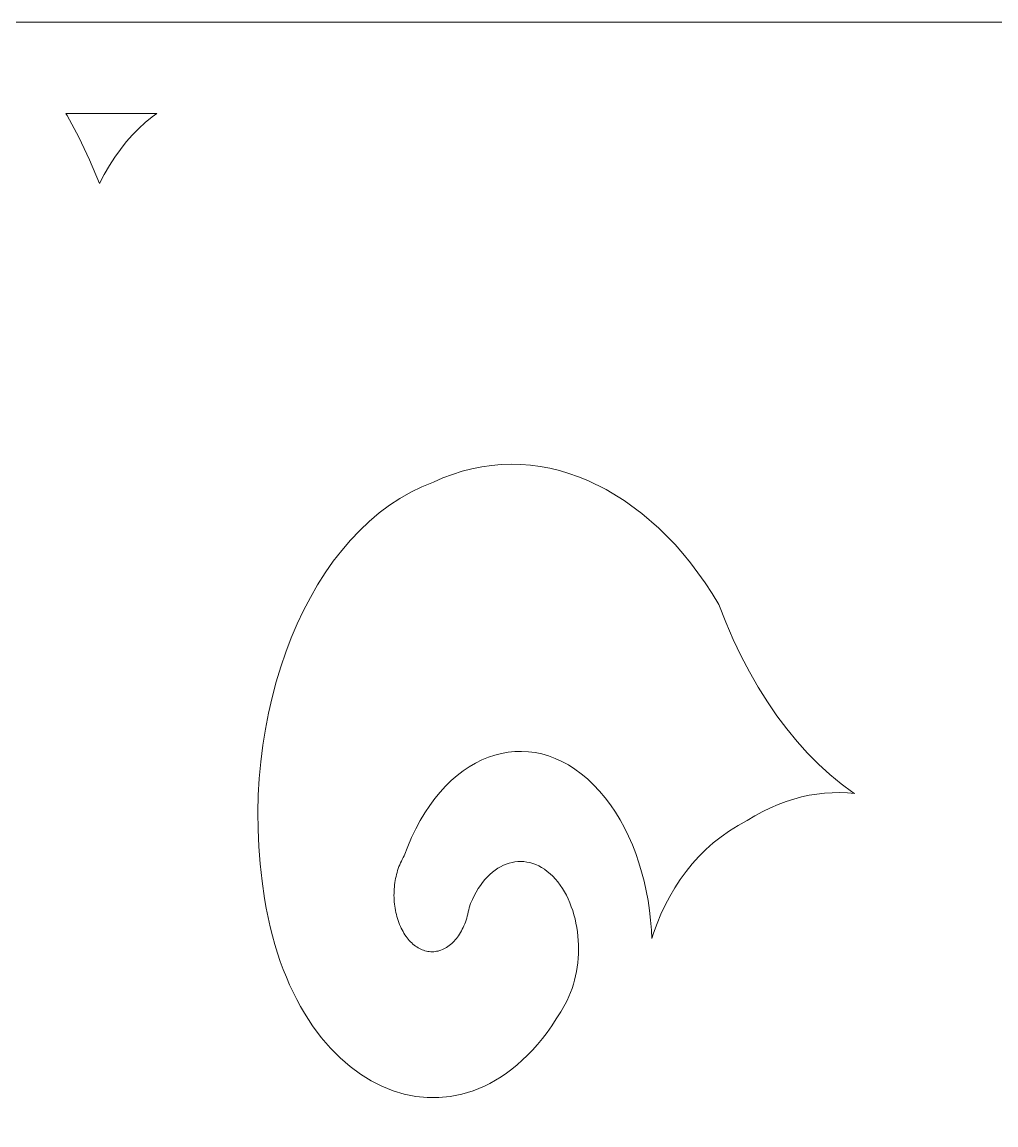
# Model space of a CAD drawing. Header units: centimetres. Extents: x -9.1 to 5.1, y -12.3 to 13.3.
# Drawn here: x -5.463 to -3.792, y -1.564 to 0.327 of the extents above; entities that cross this region are included whole.
import ezdxf

# ---------------------------------------------------------------- set-up
doc = ezdxf.new("R2010")
doc.units = ezdxf.units.CM
doc.header["$MEASUREMENT"] = 0
doc.layers.add('layer 1', color=7, linetype='Continuous')

msp = doc.modelspace()

# ---------------------------------------------------------------- linework, layer by layer
at = {"layer": 'layer 1', "color": 242, "lineweight": 9}
for points, knots in [([(5.08841, -12.32848), (5.08841, -12.32848), (-9.09402, -12.32848), (-9.09402, -12.32848), (-9.09402, -12.32848), (-9.09402, -12.32848), (-9.09402, 0.32731), (-9.09402, 0.32731), (-9.09402, 0.32731), (-9.09402, 0.32731), (5.0911, 0.32731), (5.0911, 0.32731), (5.0911, 0.32731), (5.0911, 0.32731), (5.0911, -12.32848), (5.0911, -12.32848), (5.0911, -12.32848), (5.0911, -12.32848), (5.08841, -12.32848), (5.08841, -12.32848)], [0, 0, 0, 0, 0.1666667, 0.1666667, 0.1666667, 0.1666667, 0.3333333, 0.3333333, 0.3333333, 0.3333333, 0.5, 0.5, 0.5, 0.5, 0.6666667, 0.6666667, 0.6666667, 0.6666667, 1, 1, 1, 1]), ([(-5.23145, 0.17057), (-5.23145, 0.17057), (-5.38758, 0.17057), (-5.38758, 0.17057), (-5.38758, 0.17057), (-5.38758, 0.17057), (-5.38536, 0.16685), (-5.38536, 0.16685), (-5.38536, 0.16685), (-5.38536, 0.16685), (-5.36554, 0.12965), (-5.36554, 0.12965), (-5.36554, 0.12965), (-5.36554, 0.12965), (-5.3471, 0.09076), (-5.3471, 0.09076), (-5.3471, 0.09076), (-5.3471, 0.09076), (-5.33014, 0.05029), (-5.33014, 0.05029), (-5.33014, 0.05029), (-5.33014, 0.05029), (-5.32184, 0.06608), (-5.32184, 0.06608), (-5.32184, 0.06608), (-5.32184, 0.06608), (-5.31307, 0.08114), (-5.31307, 0.08114), (-5.31307, 0.08114), (-5.31307, 0.08114), (-5.30382, 0.09545), (-5.30382, 0.09545), (-5.30382, 0.09545), (-5.30382, 0.09545), (-5.29413, 0.109), (-5.29413, 0.109), (-5.29413, 0.109), (-5.29413, 0.109), (-5.28401, 0.12176), (-5.28401, 0.12176), (-5.28401, 0.12176), (-5.28401, 0.12176), (-5.27351, 0.13371), (-5.27351, 0.13371), (-5.27351, 0.13371), (-5.27351, 0.13371), (-5.26262, 0.14484), (-5.26262, 0.14484), (-5.26262, 0.14484), (-5.26262, 0.14484), (-5.25137, 0.15513), (-5.25137, 0.15513), (-5.25137, 0.15513), (-5.25137, 0.15513), (-5.2398, 0.16457), (-5.2398, 0.16457), (-5.2398, 0.16457), (-5.2398, 0.16457), (-5.23145, 0.17057), (-5.23145, 0.17057)], [0, 0, 0, 0, 0.0625, 0.0625, 0.0625, 0.0625, 0.125, 0.125, 0.125, 0.125, 0.1875, 0.1875, 0.1875, 0.1875, 0.25, 0.25, 0.25, 0.25, 0.3125, 0.3125, 0.3125, 0.3125, 0.375, 0.375, 0.375, 0.375, 0.4375, 0.4375, 0.4375, 0.4375, 0.5, 0.5, 0.5, 0.5, 0.5625, 0.5625, 0.5625, 0.5625, 0.625, 0.625, 0.625, 0.625, 0.6875, 0.6875, 0.6875, 0.6875, 0.75, 0.75, 0.75, 0.75, 0.8125, 0.8125, 0.8125, 0.8125, 0.875, 0.875, 0.875, 0.875, 1, 1, 1, 1]), ([(-4.3827, -1.24478), (-4.3827, -1.24478), (-4.38336, -1.23051), (-4.38336, -1.23051), (-4.38336, -1.23051), (-4.38336, -1.23051), (-4.38471, -1.21339), (-4.38471, -1.21339), (-4.38471, -1.21339), (-4.38471, -1.21339), (-4.38665, -1.1964), (-4.38665, -1.1964), (-4.38665, -1.1964), (-4.38665, -1.1964), (-4.38916, -1.17957), (-4.38916, -1.17957), (-4.38916, -1.17957), (-4.38916, -1.17957), (-4.39224, -1.16293), (-4.39224, -1.16293), (-4.39224, -1.16293), (-4.39224, -1.16293), (-4.39588, -1.14653), (-4.39588, -1.14653), (-4.39588, -1.14653), (-4.39588, -1.14653), (-4.40008, -1.1304), (-4.40008, -1.1304), (-4.40008, -1.1304), (-4.40008, -1.1304), (-4.40483, -1.11457), (-4.40483, -1.11457), (-4.40483, -1.11457), (-4.40483, -1.11457), (-4.41016, -1.09908), (-4.41016, -1.09908), (-4.41016, -1.09908), (-4.41016, -1.09908), (-4.41603, -1.08397), (-4.41603, -1.08397), (-4.41603, -1.08397), (-4.41603, -1.08397), (-4.42244, -1.06927), (-4.42244, -1.06927), (-4.42244, -1.06927), (-4.42244, -1.06927), (-4.42941, -1.05502), (-4.42941, -1.05502), (-4.42941, -1.05502), (-4.42941, -1.05502), (-4.43689, -1.04126), (-4.43689, -1.04126), (-4.43689, -1.04126), (-4.43689, -1.04126), (-4.44494, -1.02801), (-4.44494, -1.02801), (-4.44494, -1.02801), (-4.44494, -1.02801), (-4.45352, -1.01531), (-4.45352, -1.01531), (-4.45352, -1.01531), (-4.45352, -1.01531), (-4.46261, -1.00321), (-4.46261, -1.00321), (-4.46261, -1.00321), (-4.46261, -1.00321), (-4.47224, -0.99174), (-4.47224, -0.99174), (-4.47224, -0.99174), (-4.47224, -0.99174), (-4.48239, -0.98094), (-4.48239, -0.98094), (-4.48239, -0.98094), (-4.48239, -0.98094), (-4.49292, -0.97097), (-4.49292, -0.97097), (-4.49292, -0.97097), (-4.49292, -0.97097), (-4.50366, -0.96198), (-4.50366, -0.96198), (-4.50366, -0.96198), (-4.50366, -0.96198), (-4.51458, -0.95396), (-4.51458, -0.95396), (-4.51458, -0.95396), (-4.51458, -0.95396), (-4.52567, -0.94688), (-4.52567, -0.94688), (-4.52567, -0.94688), (-4.52567, -0.94688), (-4.53689, -0.94077), (-4.53689, -0.94077), (-4.53689, -0.94077), (-4.53689, -0.94077), (-4.54824, -0.93559), (-4.54824, -0.93559), (-4.54824, -0.93559), (-4.54824, -0.93559), (-4.55968, -0.93137), (-4.55968, -0.93137), (-4.55968, -0.93137), (-4.55968, -0.93137), (-4.57119, -0.92805), (-4.57119, -0.92805), (-4.57119, -0.92805), (-4.57119, -0.92805), (-4.58275, -0.92566), (-4.58275, -0.92566), (-4.58275, -0.92566), (-4.58275, -0.92566), (-4.59432, -0.92417), (-4.59432, -0.92417), (-4.59432, -0.92417), (-4.59432, -0.92417), (-4.60591, -0.92357), (-4.60591, -0.92357), (-4.60591, -0.92357), (-4.60591, -0.92357), (-4.61747, -0.92387), (-4.61747, -0.92387), (-4.61747, -0.92387), (-4.61747, -0.92387), (-4.62897, -0.92505), (-4.62897, -0.92505), (-4.62897, -0.92505), (-4.62897, -0.92505), (-4.64041, -0.9271), (-4.64041, -0.9271), (-4.64041, -0.9271), (-4.64041, -0.9271), (-4.65176, -0.93001), (-4.65176, -0.93001), (-4.65176, -0.93001), (-4.65176, -0.93001), (-4.66298, -0.93377), (-4.66298, -0.93377), (-4.66298, -0.93377), (-4.66298, -0.93377), (-4.67407, -0.93839), (-4.67407, -0.93839), (-4.67407, -0.93839), (-4.67407, -0.93839), (-4.68498, -0.94384), (-4.68498, -0.94384), (-4.68498, -0.94384), (-4.68498, -0.94384), (-4.69571, -0.95012), (-4.69571, -0.95012), (-4.69571, -0.95012), (-4.69571, -0.95012), (-4.70624, -0.9572), (-4.70624, -0.9572), (-4.70624, -0.9572), (-4.70624, -0.9572), (-4.71651, -0.96512), (-4.71651, -0.96512), (-4.71651, -0.96512), (-4.71651, -0.96512), (-4.72653, -0.97383), (-4.72653, -0.97383), (-4.72653, -0.97383), (-4.72653, -0.97383), (-4.73628, -0.98333), (-4.73628, -0.98333), (-4.73628, -0.98333), (-4.73628, -0.98333), (-4.74571, -0.9936), (-4.74571, -0.9936), (-4.74571, -0.9936), (-4.74571, -0.9936), (-4.75482, -1.00466), (-4.75482, -1.00466), (-4.75482, -1.00466), (-4.75482, -1.00466), (-4.76357, -1.01649), (-4.76357, -1.01649), (-4.76357, -1.01649), (-4.76357, -1.01649), (-4.77195, -1.02907), (-4.77195, -1.02907), (-4.77195, -1.02907), (-4.77195, -1.02907), (-4.77993, -1.0424), (-4.77993, -1.0424), (-4.77993, -1.0424), (-4.77993, -1.0424), (-4.78748, -1.05647), (-4.78748, -1.05647), (-4.78748, -1.05647), (-4.78748, -1.05647), (-4.79459, -1.07125), (-4.79459, -1.07125), (-4.79459, -1.07125), (-4.79459, -1.07125), (-4.80123, -1.08678), (-4.80123, -1.08678), (-4.80123, -1.08678), (-4.80123, -1.08678), (-4.80736, -1.10301), (-4.80736, -1.10301), (-4.80736, -1.10301), (-4.80736, -1.10301), (-4.80907, -1.10588), (-4.80907, -1.10588), (-4.80907, -1.10588), (-4.80907, -1.10588), (-4.81069, -1.10881), (-4.81069, -1.10881), (-4.81069, -1.10881), (-4.81069, -1.10881), (-4.81222, -1.11182), (-4.81222, -1.11182), (-4.81222, -1.11182), (-4.81222, -1.11182), (-4.81369, -1.1149), (-4.81369, -1.1149), (-4.81369, -1.1149), (-4.81369, -1.1149), (-4.81504, -1.11806), (-4.81504, -1.11806), (-4.81504, -1.11806), (-4.81504, -1.11806), (-4.81631, -1.12127), (-4.81631, -1.12127), (-4.81631, -1.12127), (-4.81631, -1.12127), (-4.8175, -1.12455), (-4.8175, -1.12455), (-4.8175, -1.12455), (-4.8175, -1.12455), (-4.81861, -1.12789), (-4.81861, -1.12789), (-4.81861, -1.12789), (-4.81861, -1.12789), (-4.81962, -1.13127), (-4.81962, -1.13127), (-4.81962, -1.13127), (-4.81962, -1.13127), (-4.82054, -1.1347), (-4.82054, -1.1347), (-4.82054, -1.1347), (-4.82054, -1.1347), (-4.82137, -1.13817), (-4.82137, -1.13817), (-4.82137, -1.13817), (-4.82137, -1.13817), (-4.82212, -1.14168), (-4.82212, -1.14168), (-4.82212, -1.14168), (-4.82212, -1.14168), (-4.82277, -1.14523), (-4.82277, -1.14523), (-4.82277, -1.14523), (-4.82277, -1.14523), (-4.82334, -1.14881), (-4.82334, -1.14881), (-4.82334, -1.14881), (-4.82334, -1.14881), (-4.82382, -1.15242), (-4.82382, -1.15242), (-4.82382, -1.15242), (-4.82382, -1.15242), (-4.8242, -1.15604), (-4.8242, -1.15604), (-4.8242, -1.15604), (-4.8242, -1.15604), (-4.8245, -1.15971), (-4.8245, -1.15971), (-4.8245, -1.15971), (-4.8245, -1.15971), (-4.8247, -1.16337), (-4.8247, -1.16337), (-4.8247, -1.16337), (-4.8247, -1.16337), (-4.82481, -1.16703), (-4.82481, -1.16703), (-4.82481, -1.16703), (-4.82481, -1.16703), (-4.82484, -1.17072), (-4.82484, -1.17072), (-4.82484, -1.17072), (-4.82484, -1.17072), (-4.82476, -1.1744), (-4.82476, -1.1744), (-4.82476, -1.1744), (-4.82476, -1.1744), (-4.82459, -1.17809), (-4.82459, -1.17809), (-4.82459, -1.17809), (-4.82459, -1.17809), (-4.82434, -1.18177), (-4.82434, -1.18177), (-4.82434, -1.18177), (-4.82434, -1.18177), (-4.82397, -1.18544), (-4.82397, -1.18544), (-4.82397, -1.18544), (-4.82397, -1.18544), (-4.82354, -1.18909), (-4.82354, -1.18909), (-4.82354, -1.18909), (-4.82354, -1.18909), (-4.82299, -1.19274), (-4.82299, -1.19274), (-4.82299, -1.19274), (-4.82299, -1.19274), (-4.82234, -1.19635), (-4.82234, -1.19635), (-4.82234, -1.19635), (-4.82234, -1.19635), (-4.82161, -1.19994), (-4.82161, -1.19994), (-4.82161, -1.19994), (-4.82161, -1.19994), (-4.82079, -1.2035), (-4.82079, -1.2035), (-4.82079, -1.2035), (-4.82079, -1.2035), (-4.81986, -1.20704), (-4.81986, -1.20704), (-4.81986, -1.20704), (-4.81986, -1.20704), (-4.81884, -1.21053), (-4.81884, -1.21053), (-4.81884, -1.21053), (-4.81884, -1.21053), (-4.81771, -1.21398), (-4.81771, -1.21398), (-4.81771, -1.21398), (-4.81771, -1.21398), (-4.81651, -1.21736), (-4.81651, -1.21736), (-4.81651, -1.21736), (-4.81651, -1.21736), (-4.81522, -1.22065), (-4.81522, -1.22065), (-4.81522, -1.22065), (-4.81522, -1.22065), (-4.81386, -1.22384), (-4.81386, -1.22384), (-4.81386, -1.22384), (-4.81386, -1.22384), (-4.81242, -1.22694), (-4.81242, -1.22694), (-4.81242, -1.22694), (-4.81242, -1.22694), (-4.81091, -1.22994), (-4.81091, -1.22994), (-4.81091, -1.22994), (-4.81091, -1.22994), (-4.80935, -1.23284), (-4.80935, -1.23284), (-4.80935, -1.23284), (-4.80935, -1.23284), (-4.8077, -1.23564), (-4.8077, -1.23564), (-4.8077, -1.23564), (-4.8077, -1.23564), (-4.80598, -1.23832), (-4.80598, -1.23832), (-4.80598, -1.23832), (-4.80598, -1.23832), (-4.80421, -1.24091), (-4.80421, -1.24091), (-4.80421, -1.24091), (-4.80421, -1.24091), (-4.80238, -1.24338), (-4.80238, -1.24338), (-4.80238, -1.24338), (-4.80238, -1.24338), (-4.80049, -1.24575), (-4.80049, -1.24575), (-4.80049, -1.24575), (-4.80049, -1.24575), (-4.79854, -1.24801), (-4.79854, -1.24801), (-4.79854, -1.24801), (-4.79854, -1.24801), (-4.79654, -1.25015), (-4.79654, -1.25015), (-4.79654, -1.25015), (-4.79654, -1.25015), (-4.79449, -1.25217), (-4.79449, -1.25217), (-4.79449, -1.25217), (-4.79449, -1.25217), (-4.79239, -1.25407), (-4.79239, -1.25407), (-4.79239, -1.25407), (-4.79239, -1.25407), (-4.79025, -1.25587), (-4.79025, -1.25587), (-4.79025, -1.25587), (-4.79025, -1.25587), (-4.78805, -1.25753), (-4.78805, -1.25753), (-4.78805, -1.25753), (-4.78805, -1.25753), (-4.78584, -1.25907), (-4.78584, -1.25907), (-4.78584, -1.25907), (-4.78584, -1.25907), (-4.78357, -1.26048), (-4.78357, -1.26048), (-4.78357, -1.26048), (-4.78357, -1.26048), (-4.78128, -1.26178), (-4.78128, -1.26178), (-4.78128, -1.26178), (-4.78128, -1.26178), (-4.77893, -1.26293), (-4.77893, -1.26293), (-4.77893, -1.26293), (-4.77893, -1.26293), (-4.77657, -1.26397), (-4.77657, -1.26397), (-4.77657, -1.26397), (-4.77657, -1.26397), (-4.77418, -1.26486), (-4.77418, -1.26486), (-4.77418, -1.26486), (-4.77418, -1.26486), (-4.77175, -1.26562), (-4.77175, -1.26562), (-4.77175, -1.26562), (-4.77175, -1.26562), (-4.7693, -1.26624), (-4.7693, -1.26624), (-4.7693, -1.26624), (-4.7693, -1.26624), (-4.76683, -1.26673), (-4.76683, -1.26673), (-4.76683, -1.26673), (-4.76683, -1.26673), (-4.76436, -1.26707), (-4.76436, -1.26707), (-4.76436, -1.26707), (-4.76436, -1.26707), (-4.76184, -1.26727), (-4.76184, -1.26727), (-4.76184, -1.26727), (-4.76184, -1.26727), (-4.75933, -1.26732), (-4.75933, -1.26732), (-4.75933, -1.26732), (-4.75933, -1.26732), (-4.75679, -1.26723), (-4.75679, -1.26723), (-4.75679, -1.26723), (-4.75679, -1.26723), (-4.75426, -1.26699), (-4.75426, -1.26699), (-4.75426, -1.26699), (-4.75426, -1.26699), (-4.75172, -1.26659), (-4.75172, -1.26659), (-4.75172, -1.26659), (-4.75172, -1.26659), (-4.74918, -1.26606), (-4.74918, -1.26606), (-4.74918, -1.26606), (-4.74918, -1.26606), (-4.74668, -1.26538), (-4.74668, -1.26538), (-4.74668, -1.26538), (-4.74668, -1.26538), (-4.74422, -1.26456), (-4.74422, -1.26456), (-4.74422, -1.26456), (-4.74422, -1.26456), (-4.74178, -1.26359), (-4.74178, -1.26359), (-4.74178, -1.26359), (-4.74178, -1.26359), (-4.73938, -1.26251), (-4.73938, -1.26251), (-4.73938, -1.26251), (-4.73938, -1.26251), (-4.73702, -1.26127), (-4.73702, -1.26127), (-4.73702, -1.26127), (-4.73702, -1.26127), (-4.73471, -1.25991), (-4.73471, -1.25991), (-4.73471, -1.25991), (-4.73471, -1.25991), (-4.73243, -1.25843), (-4.73243, -1.25843), (-4.73243, -1.25843), (-4.73243, -1.25843), (-4.73021, -1.25682), (-4.73021, -1.25682), (-4.73021, -1.25682), (-4.73021, -1.25682), (-4.72802, -1.25508), (-4.72802, -1.25508), (-4.72802, -1.25508), (-4.72802, -1.25508), (-4.72588, -1.25323), (-4.72588, -1.25323), (-4.72588, -1.25323), (-4.72588, -1.25323), (-4.7238, -1.25127), (-4.7238, -1.25127), (-4.7238, -1.25127), (-4.7238, -1.25127), (-4.72177, -1.24918), (-4.72177, -1.24918), (-4.72177, -1.24918), (-4.72177, -1.24918), (-4.71981, -1.247), (-4.71981, -1.247), (-4.71981, -1.247), (-4.71981, -1.247), (-4.7179, -1.2447), (-4.7179, -1.2447), (-4.7179, -1.2447), (-4.7179, -1.2447), (-4.71604, -1.2423), (-4.71604, -1.2423), (-4.71604, -1.2423), (-4.71604, -1.2423), (-4.71426, -1.23978), (-4.71426, -1.23978), (-4.71426, -1.23978), (-4.71426, -1.23978), (-4.71251, -1.23717), (-4.71251, -1.23717), (-4.71251, -1.23717), (-4.71251, -1.23717), (-4.71085, -1.23447), (-4.71085, -1.23447), (-4.71085, -1.23447), (-4.71085, -1.23447), (-4.70925, -1.23167), (-4.70925, -1.23167), (-4.70925, -1.23167), (-4.70925, -1.23167), (-4.70772, -1.22879), (-4.70772, -1.22879), (-4.70772, -1.22879), (-4.70772, -1.22879), (-4.70627, -1.22581), (-4.70627, -1.22581), (-4.70627, -1.22581), (-4.70627, -1.22581), (-4.70489, -1.22274), (-4.70489, -1.22274), (-4.70489, -1.22274), (-4.70489, -1.22274), (-4.70359, -1.2196), (-4.70359, -1.2196), (-4.70359, -1.2196), (-4.70359, -1.2196), (-4.70235, -1.21636), (-4.70235, -1.21636), (-4.70235, -1.21636), (-4.70235, -1.21636), (-4.7012, -1.21306), (-4.7012, -1.21306), (-4.7012, -1.21306), (-4.7012, -1.21306), (-4.70014, -1.20968), (-4.70014, -1.20968), (-4.70014, -1.20968), (-4.70014, -1.20968), (-4.69916, -1.20621), (-4.69916, -1.20621), (-4.69916, -1.20621), (-4.69916, -1.20621), (-4.69825, -1.2027), (-4.69825, -1.2027), (-4.69825, -1.2027), (-4.69825, -1.2027), (-4.69744, -1.1991), (-4.69744, -1.1991), (-4.69744, -1.1991), (-4.69744, -1.1991), (-4.69673, -1.19545), (-4.69673, -1.19545), (-4.69673, -1.19545), (-4.69673, -1.19545), (-4.69609, -1.19173), (-4.69609, -1.19173), (-4.69609, -1.19173), (-4.69609, -1.19173), (-4.69339, -1.18455), (-4.69339, -1.18455), (-4.69339, -1.18455), (-4.69339, -1.18455), (-4.69046, -1.1777), (-4.69046, -1.1777), (-4.69046, -1.1777), (-4.69046, -1.1777), (-4.68731, -1.17118), (-4.68731, -1.17118), (-4.68731, -1.17118), (-4.68731, -1.17118), (-4.68398, -1.16497), (-4.68398, -1.16497), (-4.68398, -1.16497), (-4.68398, -1.16497), (-4.68045, -1.15908), (-4.68045, -1.15908), (-4.68045, -1.15908), (-4.68045, -1.15908), (-4.67675, -1.15352), (-4.67675, -1.15352), (-4.67675, -1.15352), (-4.67675, -1.15352), (-4.67289, -1.1483), (-4.67289, -1.1483), (-4.67289, -1.1483), (-4.67289, -1.1483), (-4.66887, -1.14341), (-4.66887, -1.14341), (-4.66887, -1.14341), (-4.66887, -1.14341), (-4.6647, -1.13887), (-4.6647, -1.13887), (-4.6647, -1.13887), (-4.6647, -1.13887), (-4.66039, -1.13468), (-4.66039, -1.13468), (-4.66039, -1.13468), (-4.66039, -1.13468), (-4.65597, -1.13083), (-4.65597, -1.13083), (-4.65597, -1.13083), (-4.65597, -1.13083), (-4.65143, -1.12735), (-4.65143, -1.12735), (-4.65143, -1.12735), (-4.65143, -1.12735), (-4.64678, -1.12421), (-4.64678, -1.12421), (-4.64678, -1.12421), (-4.64678, -1.12421), (-4.64206, -1.12144), (-4.64206, -1.12144), (-4.64206, -1.12144), (-4.64206, -1.12144), (-4.63723, -1.11904), (-4.63723, -1.11904), (-4.63723, -1.11904), (-4.63723, -1.11904), (-4.63233, -1.117), (-4.63233, -1.117), (-4.63233, -1.117), (-4.63233, -1.117), (-4.62738, -1.11534), (-4.62738, -1.11534), (-4.62738, -1.11534), (-4.62738, -1.11534), (-4.62237, -1.11405), (-4.62237, -1.11405), (-4.62237, -1.11405), (-4.62237, -1.11405), (-4.61732, -1.11314), (-4.61732, -1.11314), (-4.61732, -1.11314), (-4.61732, -1.11314), (-4.61224, -1.11262), (-4.61224, -1.11262), (-4.61224, -1.11262), (-4.61224, -1.11262), (-4.60714, -1.11249), (-4.60714, -1.11249), (-4.60714, -1.11249), (-4.60714, -1.11249), (-4.60201, -1.11275), (-4.60201, -1.11275), (-4.60201, -1.11275), (-4.60201, -1.11275), (-4.59691, -1.11341), (-4.59691, -1.11341), (-4.59691, -1.11341), (-4.59691, -1.11341), (-4.5918, -1.11446), (-4.5918, -1.11446), (-4.5918, -1.11446), (-4.5918, -1.11446), (-4.58671, -1.11594), (-4.58671, -1.11594), (-4.58671, -1.11594), (-4.58671, -1.11594), (-4.58166, -1.1178), (-4.58166, -1.1178), (-4.58166, -1.1178), (-4.58166, -1.1178), (-4.57665, -1.12009), (-4.57665, -1.12009), (-4.57665, -1.12009), (-4.57665, -1.12009), (-4.57169, -1.12279), (-4.57169, -1.12279), (-4.57169, -1.12279), (-4.57169, -1.12279), (-4.5668, -1.12591), (-4.5668, -1.12591), (-4.5668, -1.12591), (-4.5668, -1.12591), (-4.56198, -1.12945), (-4.56198, -1.12945), (-4.56198, -1.12945), (-4.56198, -1.12945), (-4.55723, -1.13342), (-4.55723, -1.13342), (-4.55723, -1.13342), (-4.55723, -1.13342), (-4.55258, -1.13782), (-4.55258, -1.13782), (-4.55258, -1.13782), (-4.55258, -1.13782), (-4.54809, -1.1426), (-4.54809, -1.1426), (-4.54809, -1.1426), (-4.54809, -1.1426), (-4.54386, -1.14767), (-4.54386, -1.14767), (-4.54386, -1.14767), (-4.54386, -1.14767), (-4.53983, -1.15301), (-4.53983, -1.15301), (-4.53983, -1.15301), (-4.53983, -1.15301), (-4.53604, -1.15861), (-4.53604, -1.15861), (-4.53604, -1.15861), (-4.53604, -1.15861), (-4.53251, -1.16446), (-4.53251, -1.16446), (-4.53251, -1.16446), (-4.53251, -1.16446), (-4.52918, -1.17054), (-4.52918, -1.17054), (-4.52918, -1.17054), (-4.52918, -1.17054), (-4.52611, -1.17684), (-4.52611, -1.17684), (-4.52611, -1.17684), (-4.52611, -1.17684), (-4.52327, -1.18333), (-4.52327, -1.18333), (-4.52327, -1.18333), (-4.52327, -1.18333), (-4.52068, -1.19), (-4.52068, -1.19), (-4.52068, -1.19), (-4.52068, -1.19), (-4.51833, -1.19684), (-4.51833, -1.19684), (-4.51833, -1.19684), (-4.51833, -1.19684), (-4.51623, -1.20383), (-4.51623, -1.20383), (-4.51623, -1.20383), (-4.51623, -1.20383), (-4.51437, -1.21096), (-4.51437, -1.21096), (-4.51437, -1.21096), (-4.51437, -1.21096), (-4.51277, -1.2182), (-4.51277, -1.2182), (-4.51277, -1.2182), (-4.51277, -1.2182), (-4.51141, -1.22555), (-4.51141, -1.22555), (-4.51141, -1.22555), (-4.51141, -1.22555), (-4.51031, -1.23299), (-4.51031, -1.23299), (-4.51031, -1.23299), (-4.51031, -1.23299), (-4.50945, -1.24048), (-4.50945, -1.24048), (-4.50945, -1.24048), (-4.50945, -1.24048), (-4.50885, -1.24805), (-4.50885, -1.24805), (-4.50885, -1.24805), (-4.50885, -1.24805), (-4.50851, -1.25565), (-4.50851, -1.25565), (-4.50851, -1.25565), (-4.50851, -1.25565), (-4.50842, -1.26326), (-4.50842, -1.26326), (-4.50842, -1.26326), (-4.50842, -1.26326), (-4.50858, -1.27089), (-4.50858, -1.27089), (-4.50858, -1.27089), (-4.50858, -1.27089), (-4.50902, -1.27852), (-4.50902, -1.27852), (-4.50902, -1.27852), (-4.50902, -1.27852), (-4.50971, -1.2861), (-4.50971, -1.2861), (-4.50971, -1.2861), (-4.50971, -1.2861), (-4.51067, -1.29367), (-4.51067, -1.29367), (-4.51067, -1.29367), (-4.51067, -1.29367), (-4.5119, -1.30117), (-4.5119, -1.30117), (-4.5119, -1.30117), (-4.5119, -1.30117), (-4.51337, -1.3086), (-4.51337, -1.3086), (-4.51337, -1.3086), (-4.51337, -1.3086), (-4.51513, -1.31594), (-4.51513, -1.31594), (-4.51513, -1.31594), (-4.51513, -1.31594), (-4.51716, -1.32318), (-4.51716, -1.32318), (-4.51716, -1.32318), (-4.51716, -1.32318), (-4.51945, -1.3303), (-4.51945, -1.3303), (-4.51945, -1.3303), (-4.51945, -1.3303), (-4.52202, -1.33729), (-4.52202, -1.33729), (-4.52202, -1.33729), (-4.52202, -1.33729), (-4.52486, -1.34412), (-4.52486, -1.34412), (-4.52486, -1.34412), (-4.52486, -1.34412), (-4.52798, -1.35078), (-4.52798, -1.35078), (-4.52798, -1.35078), (-4.52798, -1.35078), (-4.53138, -1.35726), (-4.53138, -1.35726), (-4.53138, -1.35726), (-4.53138, -1.35726), (-4.53879, -1.37018), (-4.53879, -1.37018), (-4.53879, -1.37018), (-4.53879, -1.37018), (-4.54641, -1.38253), (-4.54641, -1.38253), (-4.54641, -1.38253), (-4.54641, -1.38253), (-4.55422, -1.39432), (-4.55422, -1.39432), (-4.55422, -1.39432), (-4.55422, -1.39432), (-4.56222, -1.40555), (-4.56222, -1.40555), (-4.56222, -1.40555), (-4.56222, -1.40555), (-4.57041, -1.41623), (-4.57041, -1.41623), (-4.57041, -1.41623), (-4.57041, -1.41623), (-4.57876, -1.42635), (-4.57876, -1.42635), (-4.57876, -1.42635), (-4.57876, -1.42635), (-4.58729, -1.43591), (-4.58729, -1.43591), (-4.58729, -1.43591), (-4.58729, -1.43591), (-4.59596, -1.44494), (-4.59596, -1.44494), (-4.59596, -1.44494), (-4.59596, -1.44494), (-4.60476, -1.45342), (-4.60476, -1.45342), (-4.60476, -1.45342), (-4.60476, -1.45342), (-4.61372, -1.46136), (-4.61372, -1.46136), (-4.61372, -1.46136), (-4.61372, -1.46136), (-4.62278, -1.46877), (-4.62278, -1.46877), (-4.62278, -1.46877), (-4.62278, -1.46877), (-4.632, -1.47563), (-4.632, -1.47563), (-4.632, -1.47563), (-4.632, -1.47563), (-4.64128, -1.48197), (-4.64128, -1.48197), (-4.64128, -1.48197), (-4.64128, -1.48197), (-4.65069, -1.48778), (-4.65069, -1.48778), (-4.65069, -1.48778), (-4.65069, -1.48778), (-4.66018, -1.49307), (-4.66018, -1.49307), (-4.66018, -1.49307), (-4.66018, -1.49307), (-4.66974, -1.49783), (-4.66974, -1.49783), (-4.66974, -1.49783), (-4.66974, -1.49783), (-4.6891, -1.50582), (-4.6891, -1.50582), (-4.6891, -1.50582), (-4.6891, -1.50582), (-4.70865, -1.51175), (-4.70865, -1.51175), (-4.70865, -1.51175), (-4.70865, -1.51175), (-4.72835, -1.51567), (-4.72835, -1.51567), (-4.72835, -1.51567), (-4.72835, -1.51567), (-4.74813, -1.51759), (-4.74813, -1.51759), (-4.74813, -1.51759), (-4.74813, -1.51759), (-4.76789, -1.51754), (-4.76789, -1.51754), (-4.76789, -1.51754), (-4.76789, -1.51754), (-4.78759, -1.51554), (-4.78759, -1.51554), (-4.78759, -1.51554), (-4.78759, -1.51554), (-4.80714, -1.51163), (-4.80714, -1.51163), (-4.80714, -1.51163), (-4.80714, -1.51163), (-4.82646, -1.50582), (-4.82646, -1.50582), (-4.82646, -1.50582), (-4.82646, -1.50582), (-4.84548, -1.49814), (-4.84548, -1.49814), (-4.84548, -1.49814), (-4.84548, -1.49814), (-4.86416, -1.48862), (-4.86416, -1.48862), (-4.86416, -1.48862), (-4.86416, -1.48862), (-4.88239, -1.4773), (-4.88239, -1.4773), (-4.88239, -1.4773), (-4.88239, -1.4773), (-4.90011, -1.46416), (-4.90011, -1.46416), (-4.90011, -1.46416), (-4.90011, -1.46416), (-4.91725, -1.44926), (-4.91725, -1.44926), (-4.91725, -1.44926), (-4.91725, -1.44926), (-4.93372, -1.43263), (-4.93372, -1.43263), (-4.93372, -1.43263), (-4.93372, -1.43263), (-4.94948, -1.41428), (-4.94948, -1.41428), (-4.94948, -1.41428), (-4.94948, -1.41428), (-4.96446, -1.39424), (-4.96446, -1.39424), (-4.96446, -1.39424), (-4.96446, -1.39424), (-4.97161, -1.38359), (-4.97161, -1.38359), (-4.97161, -1.38359), (-4.97161, -1.38359), (-4.97854, -1.37253), (-4.97854, -1.37253), (-4.97854, -1.37253), (-4.97854, -1.37253), (-4.98523, -1.36106), (-4.98523, -1.36106), (-4.98523, -1.36106), (-4.98523, -1.36106), (-4.99168, -1.34918), (-4.99168, -1.34918), (-4.99168, -1.34918), (-4.99168, -1.34918), (-4.99788, -1.33691), (-4.99788, -1.33691), (-4.99788, -1.33691), (-4.99788, -1.33691), (-5.00382, -1.32423), (-5.00382, -1.32423), (-5.00382, -1.32423), (-5.00382, -1.32423), (-5.00946, -1.31115), (-5.00946, -1.31115), (-5.00946, -1.31115), (-5.00946, -1.31115), (-5.01484, -1.29768), (-5.01484, -1.29768), (-5.01484, -1.29768), (-5.01484, -1.29768), (-5.01994, -1.28382), (-5.01994, -1.28382), (-5.01994, -1.28382), (-5.01994, -1.28382), (-5.02473, -1.26957), (-5.02473, -1.26957), (-5.02473, -1.26957), (-5.02473, -1.26957), (-5.02921, -1.25493), (-5.02921, -1.25493), (-5.02921, -1.25493), (-5.02921, -1.25493), (-5.03337, -1.23992), (-5.03337, -1.23992), (-5.03337, -1.23992), (-5.03337, -1.23992), (-5.03721, -1.22452), (-5.03721, -1.22452), (-5.03721, -1.22452), (-5.03721, -1.22452), (-5.04071, -1.20876), (-5.04071, -1.20876), (-5.04071, -1.20876), (-5.04071, -1.20876), (-5.04387, -1.19263), (-5.04387, -1.19263), (-5.04387, -1.19263), (-5.04387, -1.19263), (-5.04667, -1.17612), (-5.04667, -1.17612), (-5.04667, -1.17612), (-5.04667, -1.17612), (-5.05106, -1.14637), (-5.05106, -1.14637), (-5.05106, -1.14637), (-5.05106, -1.14637), (-5.05438, -1.11667), (-5.05438, -1.11667), (-5.05438, -1.11667), (-5.05438, -1.11667), (-5.0567, -1.08703), (-5.0567, -1.08703), (-5.0567, -1.08703), (-5.0567, -1.08703), (-5.05798, -1.05751), (-5.05798, -1.05751), (-5.05798, -1.05751), (-5.05798, -1.05751), (-5.05827, -1.02815), (-5.05827, -1.02815), (-5.05827, -1.02815), (-5.05827, -1.02815), (-5.05758, -0.999), (-5.05758, -0.999), (-5.05758, -0.999), (-5.05758, -0.999), (-5.05596, -0.97009), (-5.05596, -0.97009), (-5.05596, -0.97009), (-5.05596, -0.97009), (-5.05337, -0.94149), (-5.05337, -0.94149), (-5.05337, -0.94149), (-5.05337, -0.94149), (-5.04986, -0.91323), (-5.04986, -0.91323), (-5.04986, -0.91323), (-5.04986, -0.91323), (-5.04547, -0.88536), (-5.04547, -0.88536), (-5.04547, -0.88536), (-5.04547, -0.88536), (-5.04019, -0.85792), (-5.04019, -0.85792), (-5.04019, -0.85792), (-5.04019, -0.85792), (-5.03401, -0.83096), (-5.03401, -0.83096), (-5.03401, -0.83096), (-5.03401, -0.83096), (-5.02702, -0.80452), (-5.02702, -0.80452), (-5.02702, -0.80452), (-5.02702, -0.80452), (-5.01918, -0.77865), (-5.01918, -0.77865), (-5.01918, -0.77865), (-5.01918, -0.77865), (-5.01054, -0.7534), (-5.01054, -0.7534), (-5.01054, -0.7534), (-5.01054, -0.7534), (-5.00112, -0.72881), (-5.00112, -0.72881), (-5.00112, -0.72881), (-5.00112, -0.72881), (-4.9909, -0.70491), (-4.9909, -0.70491), (-4.9909, -0.70491), (-4.9909, -0.70491), (-4.97993, -0.68177), (-4.97993, -0.68177), (-4.97993, -0.68177), (-4.97993, -0.68177), (-4.96822, -0.65943), (-4.96822, -0.65943), (-4.96822, -0.65943), (-4.96822, -0.65943), (-4.95581, -0.63792), (-4.95581, -0.63792), (-4.95581, -0.63792), (-4.95581, -0.63792), (-4.94267, -0.61731), (-4.94267, -0.61731), (-4.94267, -0.61731), (-4.94267, -0.61731), (-4.92889, -0.59762), (-4.92889, -0.59762), (-4.92889, -0.59762), (-4.92889, -0.59762), (-4.9144, -0.57891), (-4.9144, -0.57891), (-4.9144, -0.57891), (-4.9144, -0.57891), (-4.89928, -0.56121), (-4.89928, -0.56121), (-4.89928, -0.56121), (-4.89928, -0.56121), (-4.88354, -0.54459), (-4.88354, -0.54459), (-4.88354, -0.54459), (-4.88354, -0.54459), (-4.86718, -0.52908), (-4.86718, -0.52908), (-4.86718, -0.52908), (-4.86718, -0.52908), (-4.85025, -0.51473), (-4.85025, -0.51473), (-4.85025, -0.51473), (-4.85025, -0.51473), (-4.83272, -0.50157), (-4.83272, -0.50157), (-4.83272, -0.50157), (-4.83272, -0.50157), (-4.81465, -0.48967), (-4.81465, -0.48967), (-4.81465, -0.48967), (-4.81465, -0.48967), (-4.79604, -0.47906), (-4.79604, -0.47906), (-4.79604, -0.47906), (-4.79604, -0.47906), (-4.7769, -0.4698), (-4.7769, -0.4698), (-4.7769, -0.4698), (-4.7769, -0.4698), (-4.75728, -0.4619), (-4.75728, -0.4619), (-4.75728, -0.4619), (-4.75728, -0.4619), (-4.74085, -0.45469), (-4.74085, -0.45469), (-4.74085, -0.45469), (-4.74085, -0.45469), (-4.72431, -0.44845), (-4.72431, -0.44845), (-4.72431, -0.44845), (-4.72431, -0.44845), (-4.70771, -0.44319), (-4.70771, -0.44319), (-4.70771, -0.44319), (-4.70771, -0.44319), (-4.69105, -0.43889), (-4.69105, -0.43889), (-4.69105, -0.43889), (-4.69105, -0.43889), (-4.67434, -0.43554), (-4.67434, -0.43554), (-4.67434, -0.43554), (-4.67434, -0.43554), (-4.65759, -0.43314), (-4.65759, -0.43314), (-4.65759, -0.43314), (-4.65759, -0.43314), (-4.64084, -0.43167), (-4.64084, -0.43167), (-4.64084, -0.43167), (-4.64084, -0.43167), (-4.62411, -0.43113), (-4.62411, -0.43113), (-4.62411, -0.43113), (-4.62411, -0.43113), (-4.6074, -0.4315), (-4.6074, -0.4315), (-4.6074, -0.4315), (-4.6074, -0.4315), (-4.59071, -0.43278), (-4.59071, -0.43278), (-4.59071, -0.43278), (-4.59071, -0.43278), (-4.57409, -0.43495), (-4.57409, -0.43495), (-4.57409, -0.43495), (-4.57409, -0.43495), (-4.55755, -0.43801), (-4.55755, -0.43801), (-4.55755, -0.43801), (-4.55755, -0.43801), (-4.54109, -0.44196), (-4.54109, -0.44196), (-4.54109, -0.44196), (-4.54109, -0.44196), (-4.52473, -0.44678), (-4.52473, -0.44678), (-4.52473, -0.44678), (-4.52473, -0.44678), (-4.50851, -0.45245), (-4.50851, -0.45245), (-4.50851, -0.45245), (-4.50851, -0.45245), (-4.49242, -0.45897), (-4.49242, -0.45897), (-4.49242, -0.45897), (-4.49242, -0.45897), (-4.46073, -0.47455), (-4.46073, -0.47455), (-4.46073, -0.47455), (-4.46073, -0.47455), (-4.42978, -0.49341), (-4.42978, -0.49341), (-4.42978, -0.49341), (-4.42978, -0.49341), (-4.39973, -0.51551), (-4.39973, -0.51551), (-4.39973, -0.51551), (-4.39973, -0.51551), (-4.3707, -0.54073), (-4.3707, -0.54073), (-4.3707, -0.54073), (-4.3707, -0.54073), (-4.3566, -0.55451), (-4.3566, -0.55451), (-4.3566, -0.55451), (-4.3566, -0.55451), (-4.34282, -0.56905), (-4.34282, -0.56905), (-4.34282, -0.56905), (-4.34282, -0.56905), (-4.32934, -0.58434), (-4.32934, -0.58434), (-4.32934, -0.58434), (-4.32934, -0.58434), (-4.31622, -0.60036), (-4.31622, -0.60036), (-4.31622, -0.60036), (-4.31622, -0.60036), (-4.30345, -0.61711), (-4.30345, -0.61711), (-4.30345, -0.61711), (-4.30345, -0.61711), (-4.29105, -0.63459), (-4.29105, -0.63459), (-4.29105, -0.63459), (-4.29105, -0.63459), (-4.27902, -0.65278), (-4.27902, -0.65278), (-4.27902, -0.65278), (-4.27902, -0.65278), (-4.2674, -0.67168), (-4.2674, -0.67168), (-4.2674, -0.67168), (-4.2674, -0.67168), (-4.25558, -0.70226), (-4.25558, -0.70226), (-4.25558, -0.70226), (-4.25558, -0.70226), (-4.24288, -0.73177), (-4.24288, -0.73177), (-4.24288, -0.73177), (-4.24288, -0.73177), (-4.2294, -0.76017), (-4.2294, -0.76017), (-4.2294, -0.76017), (-4.2294, -0.76017), (-4.21516, -0.78746), (-4.21516, -0.78746), (-4.21516, -0.78746), (-4.21516, -0.78746), (-4.20017, -0.81361), (-4.20017, -0.81361), (-4.20017, -0.81361), (-4.20017, -0.81361), (-4.18447, -0.83861), (-4.18447, -0.83861), (-4.18447, -0.83861), (-4.18447, -0.83861), (-4.16811, -0.86242), (-4.16811, -0.86242), (-4.16811, -0.86242), (-4.16811, -0.86242), (-4.15113, -0.88503), (-4.15113, -0.88503), (-4.15113, -0.88503), (-4.15113, -0.88503), (-4.13353, -0.90642), (-4.13353, -0.90642), (-4.13353, -0.90642), (-4.13353, -0.90642), (-4.11537, -0.92657), (-4.11537, -0.92657), (-4.11537, -0.92657), (-4.11537, -0.92657), (-4.09668, -0.94547), (-4.09668, -0.94547), (-4.09668, -0.94547), (-4.09668, -0.94547), (-4.07747, -0.96308), (-4.07747, -0.96308), (-4.07747, -0.96308), (-4.07747, -0.96308), (-4.05782, -0.97939), (-4.05782, -0.97939), (-4.05782, -0.97939), (-4.05782, -0.97939), (-4.03773, -0.99438), (-4.03773, -0.99438), (-4.03773, -0.99438), (-4.03773, -0.99438), (-4.03514, -0.99611), (-4.03514, -0.99611), (-4.03514, -0.99611), (-4.03514, -0.99611), (-4.04708, -0.995), (-4.04708, -0.995), (-4.04708, -0.995), (-4.04708, -0.995), (-4.06004, -0.99445), (-4.06004, -0.99445), (-4.06004, -0.99445), (-4.06004, -0.99445), (-4.0731, -0.99456), (-4.0731, -0.99456), (-4.0731, -0.99456), (-4.0731, -0.99456), (-4.0862, -0.99535), (-4.0862, -0.99535), (-4.0862, -0.99535), (-4.0862, -0.99535), (-4.09937, -0.99681), (-4.09937, -0.99681), (-4.09937, -0.99681), (-4.09937, -0.99681), (-4.11261, -0.99896), (-4.11261, -0.99896), (-4.11261, -0.99896), (-4.11261, -0.99896), (-4.12587, -1.00181), (-4.12587, -1.00181), (-4.12587, -1.00181), (-4.12587, -1.00181), (-4.13914, -1.00539), (-4.13914, -1.00539), (-4.13914, -1.00539), (-4.13914, -1.00539), (-4.15245, -1.00967), (-4.15245, -1.00967), (-4.15245, -1.00967), (-4.15245, -1.00967), (-4.16579, -1.0147), (-4.16579, -1.0147), (-4.16579, -1.0147), (-4.16579, -1.0147), (-4.1791, -1.02047), (-4.1791, -1.02047), (-4.1791, -1.02047), (-4.1791, -1.02047), (-4.19243, -1.027), (-4.19243, -1.027), (-4.19243, -1.027), (-4.19243, -1.027), (-4.20573, -1.0343), (-4.20573, -1.0343), (-4.20573, -1.0343), (-4.20573, -1.0343), (-4.21901, -1.04237), (-4.21901, -1.04237), (-4.21901, -1.04237), (-4.21901, -1.04237), (-4.23464, -1.05083), (-4.23464, -1.05083), (-4.23464, -1.05083), (-4.23464, -1.05083), (-4.24954, -1.06007), (-4.24954, -1.06007), (-4.24954, -1.06007), (-4.24954, -1.06007), (-4.26369, -1.07004), (-4.26369, -1.07004), (-4.26369, -1.07004), (-4.26369, -1.07004), (-4.27714, -1.08072), (-4.27714, -1.08072), (-4.27714, -1.08072), (-4.27714, -1.08072), (-4.28988, -1.09205), (-4.28988, -1.09205), (-4.28988, -1.09205), (-4.28988, -1.09205), (-4.30191, -1.10404), (-4.30191, -1.10404), (-4.30191, -1.10404), (-4.30191, -1.10404), (-4.31323, -1.11662), (-4.31323, -1.11662), (-4.31323, -1.11662), (-4.31323, -1.11662), (-4.32387, -1.12979), (-4.32387, -1.12979), (-4.32387, -1.12979), (-4.32387, -1.12979), (-4.33383, -1.1435), (-4.33383, -1.1435), (-4.33383, -1.1435), (-4.33383, -1.1435), (-4.3431, -1.15771), (-4.3431, -1.15771), (-4.3431, -1.15771), (-4.3431, -1.15771), (-4.35172, -1.17241), (-4.35172, -1.17241), (-4.35172, -1.17241), (-4.35172, -1.17241), (-4.35968, -1.18754), (-4.35968, -1.18754), (-4.35968, -1.18754), (-4.35968, -1.18754), (-4.36696, -1.2031), (-4.36696, -1.2031), (-4.36696, -1.2031), (-4.36696, -1.2031), (-4.37361, -1.21904), (-4.37361, -1.21904), (-4.37361, -1.21904), (-4.37361, -1.21904), (-4.37964, -1.23532), (-4.37964, -1.23532), (-4.37964, -1.23532), (-4.37964, -1.23532), (-4.3827, -1.24478), (-4.3827, -1.24478)], [0, 0, 0, 0, 0.0027473, 0.0027473, 0.0027473, 0.0027473, 0.0054945, 0.0054945, 0.0054945, 0.0054945, 0.0082418, 0.0082418, 0.0082418, 0.0082418, 0.010989, 0.010989, 0.010989, 0.010989, 0.0137363, 0.0137363, 0.0137363, 0.0137363, 0.0164835, 0.0164835, 0.0164835, 0.0164835, 0.0192308, 0.0192308, 0.0192308, 0.0192308, 0.021978, 0.021978, 0.021978, 0.021978, 0.0247253, 0.0247253, 0.0247253, 0.0247253, 0.0274725, 0.0274725, 0.0274725, 0.0274725, 0.0302198, 0.0302198, 0.0302198, 0.0302198, 0.032967, 0.032967, 0.032967, 0.032967, 0.0357143, 0.0357143, 0.0357143, 0.0357143, 0.0384615, 0.0384615, 0.0384615, 0.0384615, 0.0412088, 0.0412088, 0.0412088, 0.0412088, 0.043956, 0.043956, 0.043956, 0.043956, 0.0467033, 0.0467033, 0.0467033, 0.0467033, 0.0494505, 0.0494505, 0.0494505, 0.0494505, 0.0521978, 0.0521978, 0.0521978, 0.0521978, 0.0549451, 0.0549451, 0.0549451, 0.0549451, 0.0576923, 0.0576923, 0.0576923, 0.0576923, 0.0604396, 0.0604396, 0.0604396, 0.0604396, 0.0631868, 0.0631868, 0.0631868, 0.0631868, 0.0659341, 0.0659341, 0.0659341, 0.0659341, 0.0686813, 0.0686813, 0.0686813, 0.0686813, 0.0714286, 0.0714286, 0.0714286, 0.0714286, 0.0741758, 0.0741758, 0.0741758, 0.0741758, 0.0769231, 0.0769231, 0.0769231, 0.0769231, 0.0796703, 0.0796703, 0.0796703, 0.0796703, 0.0824176, 0.0824176, 0.0824176, 0.0824176, 0.0851648, 0.0851648, 0.0851648, 0.0851648, 0.0879121, 0.0879121, 0.0879121, 0.0879121, 0.0906593, 0.0906593, 0.0906593, 0.0906593, 0.0934066, 0.0934066, 0.0934066, 0.0934066, 0.0961538, 0.0961538, 0.0961538, 0.0961538, 0.0989011, 0.0989011, 0.0989011, 0.0989011, 0.1016484, 0.1016484, 0.1016484, 0.1016484, 0.1043956, 0.1043956, 0.1043956, 0.1043956, 0.1071429, 0.1071429, 0.1071429, 0.1071429, 0.1098901, 0.1098901, 0.1098901, 0.1098901, 0.1126374, 0.1126374, 0.1126374, 0.1126374, 0.1153846, 0.1153846, 0.1153846, 0.1153846, 0.1181319, 0.1181319, 0.1181319, 0.1181319, 0.1208791, 0.1208791, 0.1208791, 0.1208791, 0.1236264, 0.1236264, 0.1236264, 0.1236264, 0.1263736, 0.1263736, 0.1263736, 0.1263736, 0.1291209, 0.1291209, 0.1291209, 0.1291209, 0.1318681, 0.1318681, 0.1318681, 0.1318681, 0.1346154, 0.1346154, 0.1346154, 0.1346154, 0.1373626, 0.1373626, 0.1373626, 0.1373626, 0.1401099, 0.1401099, 0.1401099, 0.1401099, 0.1428571, 0.1428571, 0.1428571, 0.1428571, 0.1456044, 0.1456044, 0.1456044, 0.1456044, 0.1483516, 0.1483516, 0.1483516, 0.1483516, 0.1510989, 0.1510989, 0.1510989, 0.1510989, 0.1538462, 0.1538462, 0.1538462, 0.1538462, 0.1565934, 0.1565934, 0.1565934, 0.1565934, 0.1593407, 0.1593407, 0.1593407, 0.1593407, 0.1620879, 0.1620879, 0.1620879, 0.1620879, 0.1648352, 0.1648352, 0.1648352, 0.1648352, 0.1675824, 0.1675824, 0.1675824, 0.1675824, 0.1703297, 0.1703297, 0.1703297, 0.1703297, 0.1730769, 0.1730769, 0.1730769, 0.1730769, 0.1758242, 0.1758242, 0.1758242, 0.1758242, 0.1785714, 0.1785714, 0.1785714, 0.1785714, 0.1813187, 0.1813187, 0.1813187, 0.1813187, 0.1840659, 0.1840659, 0.1840659, 0.1840659, 0.1868132, 0.1868132, 0.1868132, 0.1868132, 0.1895604, 0.1895604, 0.1895604, 0.1895604, 0.1923077, 0.1923077, 0.1923077, 0.1923077, 0.1950549, 0.1950549, 0.1950549, 0.1950549, 0.1978022, 0.1978022, 0.1978022, 0.1978022, 0.2005495, 0.2005495, 0.2005495, 0.2005495, 0.2032967, 0.2032967, 0.2032967, 0.2032967, 0.206044, 0.206044, 0.206044, 0.206044, 0.2087912, 0.2087912, 0.2087912, 0.2087912, 0.2115385, 0.2115385, 0.2115385, 0.2115385, 0.2142857, 0.2142857, 0.2142857, 0.2142857, 0.217033, 0.217033, 0.217033, 0.217033, 0.2197802, 0.2197802, 0.2197802, 0.2197802, 0.2225275, 0.2225275, 0.2225275, 0.2225275, 0.2252747, 0.2252747, 0.2252747, 0.2252747, 0.228022, 0.228022, 0.228022, 0.228022, 0.2307692, 0.2307692, 0.2307692, 0.2307692, 0.2335165, 0.2335165, 0.2335165, 0.2335165, 0.2362637, 0.2362637, 0.2362637, 0.2362637, 0.239011, 0.239011, 0.239011, 0.239011, 0.2417582, 0.2417582, 0.2417582, 0.2417582, 0.2445055, 0.2445055, 0.2445055, 0.2445055, 0.2472527, 0.2472527, 0.2472527, 0.2472527, 0.25, 0.25, 0.25, 0.25, 0.2527473, 0.2527473, 0.2527473, 0.2527473, 0.2554945, 0.2554945, 0.2554945, 0.2554945, 0.2582418, 0.2582418, 0.2582418, 0.2582418, 0.260989, 0.260989, 0.260989, 0.260989, 0.2637363, 0.2637363, 0.2637363, 0.2637363, 0.2664835, 0.2664835, 0.2664835, 0.2664835, 0.2692308, 0.2692308, 0.2692308, 0.2692308, 0.271978, 0.271978, 0.271978, 0.271978, 0.2747253, 0.2747253, 0.2747253, 0.2747253, 0.2774725, 0.2774725, 0.2774725, 0.2774725, 0.2802198, 0.2802198, 0.2802198, 0.2802198, 0.282967, 0.282967, 0.282967, 0.282967, 0.2857143, 0.2857143, 0.2857143, 0.2857143, 0.2884615, 0.2884615, 0.2884615, 0.2884615, 0.2912088, 0.2912088, 0.2912088, 0.2912088, 0.293956, 0.293956, 0.293956, 0.293956, 0.2967033, 0.2967033, 0.2967033, 0.2967033, 0.2994505, 0.2994505, 0.2994505, 0.2994505, 0.3021978, 0.3021978, 0.3021978, 0.3021978, 0.3049451, 0.3049451, 0.3049451, 0.3049451, 0.3076923, 0.3076923, 0.3076923, 0.3076923, 0.3104396, 0.3104396, 0.3104396, 0.3104396, 0.3131868, 0.3131868, 0.3131868, 0.3131868, 0.3159341, 0.3159341, 0.3159341, 0.3159341, 0.3186813, 0.3186813, 0.3186813, 0.3186813, 0.3214286, 0.3214286, 0.3214286, 0.3214286, 0.3241758, 0.3241758, 0.3241758, 0.3241758, 0.3269231, 0.3269231, 0.3269231, 0.3269231, 0.3296703, 0.3296703, 0.3296703, 0.3296703, 0.3324176, 0.3324176, 0.3324176, 0.3324176, 0.3351648, 0.3351648, 0.3351648, 0.3351648, 0.3379121, 0.3379121, 0.3379121, 0.3379121, 0.3406593, 0.3406593, 0.3406593, 0.3406593, 0.3434066, 0.3434066, 0.3434066, 0.3434066, 0.3461538, 0.3461538, 0.3461538, 0.3461538, 0.3489011, 0.3489011, 0.3489011, 0.3489011, 0.3516484, 0.3516484, 0.3516484, 0.3516484, 0.3543956, 0.3543956, 0.3543956, 0.3543956, 0.3571429, 0.3571429, 0.3571429, 0.3571429, 0.3598901, 0.3598901, 0.3598901, 0.3598901, 0.3626374, 0.3626374, 0.3626374, 0.3626374, 0.3653846, 0.3653846, 0.3653846, 0.3653846, 0.3681319, 0.3681319, 0.3681319, 0.3681319, 0.3708791, 0.3708791, 0.3708791, 0.3708791, 0.3736264, 0.3736264, 0.3736264, 0.3736264, 0.3763736, 0.3763736, 0.3763736, 0.3763736, 0.3791209, 0.3791209, 0.3791209, 0.3791209, 0.3818681, 0.3818681, 0.3818681, 0.3818681, 0.3846154, 0.3846154, 0.3846154, 0.3846154, 0.3873626, 0.3873626, 0.3873626, 0.3873626, 0.3901099, 0.3901099, 0.3901099, 0.3901099, 0.3928571, 0.3928571, 0.3928571, 0.3928571, 0.3956044, 0.3956044, 0.3956044, 0.3956044, 0.3983516, 0.3983516, 0.3983516, 0.3983516, 0.4010989, 0.4010989, 0.4010989, 0.4010989, 0.4038462, 0.4038462, 0.4038462, 0.4038462, 0.4065934, 0.4065934, 0.4065934, 0.4065934, 0.4093407, 0.4093407, 0.4093407, 0.4093407, 0.4120879, 0.4120879, 0.4120879, 0.4120879, 0.4148352, 0.4148352, 0.4148352, 0.4148352, 0.4175824, 0.4175824, 0.4175824, 0.4175824, 0.4203297, 0.4203297, 0.4203297, 0.4203297, 0.4230769, 0.4230769, 0.4230769, 0.4230769, 0.4258242, 0.4258242, 0.4258242, 0.4258242, 0.4285714, 0.4285714, 0.4285714, 0.4285714, 0.4313187, 0.4313187, 0.4313187, 0.4313187, 0.4340659, 0.4340659, 0.4340659, 0.4340659, 0.4368132, 0.4368132, 0.4368132, 0.4368132, 0.4395604, 0.4395604, 0.4395604, 0.4395604, 0.4423077, 0.4423077, 0.4423077, 0.4423077, 0.4450549, 0.4450549, 0.4450549, 0.4450549, 0.4478022, 0.4478022, 0.4478022, 0.4478022, 0.4505495, 0.4505495, 0.4505495, 0.4505495, 0.4532967, 0.4532967, 0.4532967, 0.4532967, 0.456044, 0.456044, 0.456044, 0.456044, 0.4587912, 0.4587912, 0.4587912, 0.4587912, 0.4615385, 0.4615385, 0.4615385, 0.4615385, 0.4642857, 0.4642857, 0.4642857, 0.4642857, 0.467033, 0.467033, 0.467033, 0.467033, 0.4697802, 0.4697802, 0.4697802, 0.4697802, 0.4725275, 0.4725275, 0.4725275, 0.4725275, 0.4752747, 0.4752747, 0.4752747, 0.4752747, 0.478022, 0.478022, 0.478022, 0.478022, 0.4807692, 0.4807692, 0.4807692, 0.4807692, 0.4835165, 0.4835165, 0.4835165, 0.4835165, 0.4862637, 0.4862637, 0.4862637, 0.4862637, 0.489011, 0.489011, 0.489011, 0.489011, 0.4917582, 0.4917582, 0.4917582, 0.4917582, 0.4945055, 0.4945055, 0.4945055, 0.4945055, 0.4972527, 0.4972527, 0.4972527, 0.4972527, 0.5, 0.5, 0.5, 0.5, 0.5027473, 0.5027473, 0.5027473, 0.5027473, 0.5054945, 0.5054945, 0.5054945, 0.5054945, 0.5082418, 0.5082418, 0.5082418, 0.5082418, 0.510989, 0.510989, 0.510989, 0.510989, 0.5137363, 0.5137363, 0.5137363, 0.5137363, 0.5164835, 0.5164835, 0.5164835, 0.5164835, 0.5192308, 0.5192308, 0.5192308, 0.5192308, 0.521978, 0.521978, 0.521978, 0.521978, 0.5247253, 0.5247253, 0.5247253, 0.5247253, 0.5274725, 0.5274725, 0.5274725, 0.5274725, 0.5302198, 0.5302198, 0.5302198, 0.5302198, 0.532967, 0.532967, 0.532967, 0.532967, 0.5357143, 0.5357143, 0.5357143, 0.5357143, 0.5384615, 0.5384615, 0.5384615, 0.5384615, 0.5412088, 0.5412088, 0.5412088, 0.5412088, 0.543956, 0.543956, 0.543956, 0.543956, 0.5467033, 0.5467033, 0.5467033, 0.5467033, 0.5494505, 0.5494505, 0.5494505, 0.5494505, 0.5521978, 0.5521978, 0.5521978, 0.5521978, 0.5549451, 0.5549451, 0.5549451, 0.5549451, 0.5576923, 0.5576923, 0.5576923, 0.5576923, 0.5604396, 0.5604396, 0.5604396, 0.5604396, 0.5631868, 0.5631868, 0.5631868, 0.5631868, 0.5659341, 0.5659341, 0.5659341, 0.5659341, 0.5686813, 0.5686813, 0.5686813, 0.5686813, 0.5714286, 0.5714286, 0.5714286, 0.5714286, 0.5741758, 0.5741758, 0.5741758, 0.5741758, 0.5769231, 0.5769231, 0.5769231, 0.5769231, 0.5796703, 0.5796703, 0.5796703, 0.5796703, 0.5824176, 0.5824176, 0.5824176, 0.5824176, 0.5851648, 0.5851648, 0.5851648, 0.5851648, 0.5879121, 0.5879121, 0.5879121, 0.5879121, 0.5906593, 0.5906593, 0.5906593, 0.5906593, 0.5934066, 0.5934066, 0.5934066, 0.5934066, 0.5961538, 0.5961538, 0.5961538, 0.5961538, 0.5989011, 0.5989011, 0.5989011, 0.5989011, 0.6016484, 0.6016484, 0.6016484, 0.6016484, 0.6043956, 0.6043956, 0.6043956, 0.6043956, 0.6071429, 0.6071429, 0.6071429, 0.6071429, 0.6098901, 0.6098901, 0.6098901, 0.6098901, 0.6126374, 0.6126374, 0.6126374, 0.6126374, 0.6153846, 0.6153846, 0.6153846, 0.6153846, 0.6181319, 0.6181319, 0.6181319, 0.6181319, 0.6208791, 0.6208791, 0.6208791, 0.6208791, 0.6236264, 0.6236264, 0.6236264, 0.6236264, 0.6263736, 0.6263736, 0.6263736, 0.6263736, 0.6291209, 0.6291209, 0.6291209, 0.6291209, 0.6318681, 0.6318681, 0.6318681, 0.6318681, 0.6346154, 0.6346154, 0.6346154, 0.6346154, 0.6373626, 0.6373626, 0.6373626, 0.6373626, 0.6401099, 0.6401099, 0.6401099, 0.6401099, 0.6428571, 0.6428571, 0.6428571, 0.6428571, 0.6456044, 0.6456044, 0.6456044, 0.6456044, 0.6483516, 0.6483516, 0.6483516, 0.6483516, 0.6510989, 0.6510989, 0.6510989, 0.6510989, 0.6538462, 0.6538462, 0.6538462, 0.6538462, 0.6565934, 0.6565934, 0.6565934, 0.6565934, 0.6593407, 0.6593407, 0.6593407, 0.6593407, 0.6620879, 0.6620879, 0.6620879, 0.6620879, 0.6648352, 0.6648352, 0.6648352, 0.6648352, 0.6675824, 0.6675824, 0.6675824, 0.6675824, 0.6703297, 0.6703297, 0.6703297, 0.6703297, 0.6730769, 0.6730769, 0.6730769, 0.6730769, 0.6758242, 0.6758242, 0.6758242, 0.6758242, 0.6785714, 0.6785714, 0.6785714, 0.6785714, 0.6813187, 0.6813187, 0.6813187, 0.6813187, 0.6840659, 0.6840659, 0.6840659, 0.6840659, 0.6868132, 0.6868132, 0.6868132, 0.6868132, 0.6895604, 0.6895604, 0.6895604, 0.6895604, 0.6923077, 0.6923077, 0.6923077, 0.6923077, 0.6950549, 0.6950549, 0.6950549, 0.6950549, 0.6978022, 0.6978022, 0.6978022, 0.6978022, 0.7005495, 0.7005495, 0.7005495, 0.7005495, 0.7032967, 0.7032967, 0.7032967, 0.7032967, 0.706044, 0.706044, 0.706044, 0.706044, 0.7087912, 0.7087912, 0.7087912, 0.7087912, 0.7115385, 0.7115385, 0.7115385, 0.7115385, 0.7142857, 0.7142857, 0.7142857, 0.7142857, 0.717033, 0.717033, 0.717033, 0.717033, 0.7197802, 0.7197802, 0.7197802, 0.7197802, 0.7225275, 0.7225275, 0.7225275, 0.7225275, 0.7252747, 0.7252747, 0.7252747, 0.7252747, 0.728022, 0.728022, 0.728022, 0.728022, 0.7307692, 0.7307692, 0.7307692, 0.7307692, 0.7335165, 0.7335165, 0.7335165, 0.7335165, 0.7362637, 0.7362637, 0.7362637, 0.7362637, 0.739011, 0.739011, 0.739011, 0.739011, 0.7417582, 0.7417582, 0.7417582, 0.7417582, 0.7445055, 0.7445055, 0.7445055, 0.7445055, 0.7472527, 0.7472527, 0.7472527, 0.7472527, 0.75, 0.75, 0.75, 0.75, 0.7527473, 0.7527473, 0.7527473, 0.7527473, 0.7554945, 0.7554945, 0.7554945, 0.7554945, 0.7582418, 0.7582418, 0.7582418, 0.7582418, 0.760989, 0.760989, 0.760989, 0.760989, 0.7637363, 0.7637363, 0.7637363, 0.7637363, 0.7664835, 0.7664835, 0.7664835, 0.7664835, 0.7692308, 0.7692308, 0.7692308, 0.7692308, 0.771978, 0.771978, 0.771978, 0.771978, 0.7747253, 0.7747253, 0.7747253, 0.7747253, 0.7774725, 0.7774725, 0.7774725, 0.7774725, 0.7802198, 0.7802198, 0.7802198, 0.7802198, 0.782967, 0.782967, 0.782967, 0.782967, 0.7857143, 0.7857143, 0.7857143, 0.7857143, 0.7884615, 0.7884615, 0.7884615, 0.7884615, 0.7912088, 0.7912088, 0.7912088, 0.7912088, 0.793956, 0.793956, 0.793956, 0.793956, 0.7967033, 0.7967033, 0.7967033, 0.7967033, 0.7994505, 0.7994505, 0.7994505, 0.7994505, 0.8021978, 0.8021978, 0.8021978, 0.8021978, 0.8049451, 0.8049451, 0.8049451, 0.8049451, 0.8076923, 0.8076923, 0.8076923, 0.8076923, 0.8104396, 0.8104396, 0.8104396, 0.8104396, 0.8131868, 0.8131868, 0.8131868, 0.8131868, 0.8159341, 0.8159341, 0.8159341, 0.8159341, 0.8186813, 0.8186813, 0.8186813, 0.8186813, 0.8214286, 0.8214286, 0.8214286, 0.8214286, 0.8241758, 0.8241758, 0.8241758, 0.8241758, 0.8269231, 0.8269231, 0.8269231, 0.8269231, 0.8296703, 0.8296703, 0.8296703, 0.8296703, 0.8324176, 0.8324176, 0.8324176, 0.8324176, 0.8351648, 0.8351648, 0.8351648, 0.8351648, 0.8379121, 0.8379121, 0.8379121, 0.8379121, 0.8406593, 0.8406593, 0.8406593, 0.8406593, 0.8434066, 0.8434066, 0.8434066, 0.8434066, 0.8461538, 0.8461538, 0.8461538, 0.8461538, 0.8489011, 0.8489011, 0.8489011, 0.8489011, 0.8516484, 0.8516484, 0.8516484, 0.8516484, 0.8543956, 0.8543956, 0.8543956, 0.8543956, 0.8571429, 0.8571429, 0.8571429, 0.8571429, 0.8598901, 0.8598901, 0.8598901, 0.8598901, 0.8626374, 0.8626374, 0.8626374, 0.8626374, 0.8653846, 0.8653846, 0.8653846, 0.8653846, 0.8681319, 0.8681319, 0.8681319, 0.8681319, 0.8708791, 0.8708791, 0.8708791, 0.8708791, 0.8736264, 0.8736264, 0.8736264, 0.8736264, 0.8763736, 0.8763736, 0.8763736, 0.8763736, 0.8791209, 0.8791209, 0.8791209, 0.8791209, 0.8818681, 0.8818681, 0.8818681, 0.8818681, 0.8846154, 0.8846154, 0.8846154, 0.8846154, 0.8873626, 0.8873626, 0.8873626, 0.8873626, 0.8901099, 0.8901099, 0.8901099, 0.8901099, 0.8928571, 0.8928571, 0.8928571, 0.8928571, 0.8956044, 0.8956044, 0.8956044, 0.8956044, 0.8983516, 0.8983516, 0.8983516, 0.8983516, 0.9010989, 0.9010989, 0.9010989, 0.9010989, 0.9038462, 0.9038462, 0.9038462, 0.9038462, 0.9065934, 0.9065934, 0.9065934, 0.9065934, 0.9093407, 0.9093407, 0.9093407, 0.9093407, 0.9120879, 0.9120879, 0.9120879, 0.9120879, 0.9148352, 0.9148352, 0.9148352, 0.9148352, 0.9175824, 0.9175824, 0.9175824, 0.9175824, 0.9203297, 0.9203297, 0.9203297, 0.9203297, 0.9230769, 0.9230769, 0.9230769, 0.9230769, 0.9258242, 0.9258242, 0.9258242, 0.9258242, 0.9285714, 0.9285714, 0.9285714, 0.9285714, 0.9313187, 0.9313187, 0.9313187, 0.9313187, 0.9340659, 0.9340659, 0.9340659, 0.9340659, 0.9368132, 0.9368132, 0.9368132, 0.9368132, 0.9395604, 0.9395604, 0.9395604, 0.9395604, 0.9423077, 0.9423077, 0.9423077, 0.9423077, 0.9450549, 0.9450549, 0.9450549, 0.9450549, 0.9478022, 0.9478022, 0.9478022, 0.9478022, 0.9505495, 0.9505495, 0.9505495, 0.9505495, 0.9532967, 0.9532967, 0.9532967, 0.9532967, 0.956044, 0.956044, 0.956044, 0.956044, 0.9587912, 0.9587912, 0.9587912, 0.9587912, 0.9615385, 0.9615385, 0.9615385, 0.9615385, 0.9642857, 0.9642857, 0.9642857, 0.9642857, 0.967033, 0.967033, 0.967033, 0.967033, 0.9697802, 0.9697802, 0.9697802, 0.9697802, 0.9725275, 0.9725275, 0.9725275, 0.9725275, 0.9752747, 0.9752747, 0.9752747, 0.9752747, 0.978022, 0.978022, 0.978022, 0.978022, 0.9807692, 0.9807692, 0.9807692, 0.9807692, 0.9835165, 0.9835165, 0.9835165, 0.9835165, 0.9862637, 0.9862637, 0.9862637, 0.9862637, 0.989011, 0.989011, 0.989011, 0.989011, 0.9917582, 0.9917582, 0.9917582, 0.9917582, 0.9945055, 0.9945055, 0.9945055, 0.9945055, 1, 1, 1, 1])]:
    msp.add_open_spline(points, degree=3, knots=knots, dxfattribs=at)

doc.saveas('drawing.dxf')
